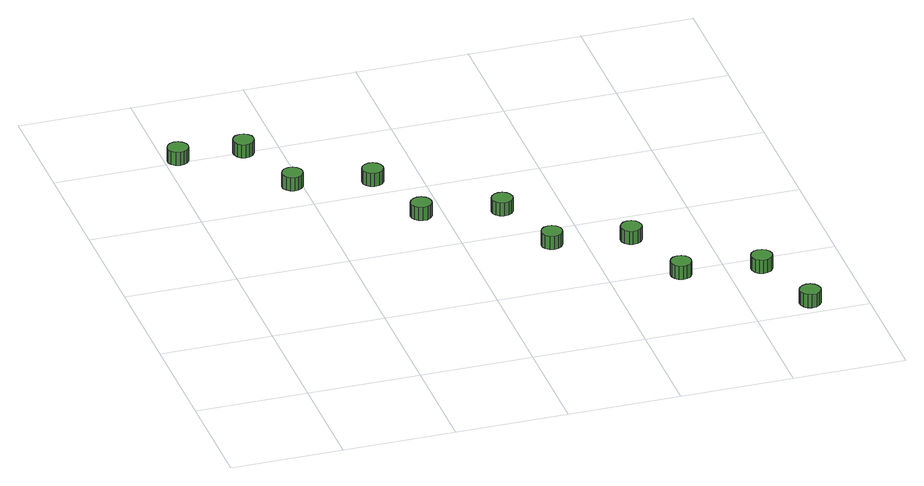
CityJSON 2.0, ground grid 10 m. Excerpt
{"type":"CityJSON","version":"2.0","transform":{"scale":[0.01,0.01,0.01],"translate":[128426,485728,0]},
"CityObjects":{
"tree1":{"type":"SolitaryVegetationObject","attributes":{"function":"something"},"geometry":[{"type":"MultiSurface","lod":"1","boundaries":[[[0,1,2,3,4,5,6,7,8,9,10,11,12,13,14]],[[15,16,17,18,19,20,21,22,23,24,25,26,27,28,29]],[[0,29,28,1]],[[1,28,27,2]],[[2,27,26,3]],[[3,26,25,4]],[[4,25,24,5]],[[5,24,23,6]],[[6,23,22,7]],[[7,22,21,8]],[[8,21,20,9]],[[9,20,19,10]],[[10,19,18,11]],[[11,18,17,12]],[[12,17,16,13]],[[13,16,15,14]],[[14,15,29,0]]]}]},
"tree2":{"type":"SolitaryVegetationObject","attributes":{"function":"something"},"geometry":[{"type":"MultiSurface","lod":"1","boundaries":[[[30,31,32,33,34,35,36,37,38,39,40,41,42,43,44]],[[45,46,47,48,49,50,51,52,53,54,55,56,57,58,59]],[[30,59,58,31]],[[31,58,57,32]],[[32,57,56,33]],[[33,56,55,34]],[[34,55,54,35]],[[35,54,53,36]],[[36,53,52,37]],[[37,52,51,38]],[[38,51,50,39]],[[39,50,49,40]],[[40,49,48,41]],[[41,48,47,42]],[[42,47,46,43]],[[43,46,45,44]],[[44,45,59,30]]]}]},
"tree3":{"type":"SolitaryVegetationObject","attributes":{"function":"something"},"geometry":[{"type":"MultiSurface","lod":"1","boundaries":[[[60,61,62,63,64,65,66,67,68,69,70,71,72,73,74]],[[75,76,77,78,79,80,81,82,83,84,85,86,87,88,89]],[[60,89,88,61]],[[61,88,87,62]],[[62,87,86,63]],[[63,86,85,64]],[[64,85,84,65]],[[65,84,83,66]],[[66,83,82,67]],[[67,82,81,68]],[[68,81,80,69]],[[69,80,79,70]],[[70,79,78,71]],[[71,78,77,72]],[[72,77,76,73]],[[73,76,75,74]],[[74,75,89,60]]]}]},
"tree4":{"type":"SolitaryVegetationObject","attributes":{"function":"something"},"geometry":[{"type":"MultiSurface","lod":"1","boundaries":[[[90,91,92,93,94,95,96,97,98,99,100,101,102,103,104]],[[105,106,107,108,109,110,111,112,113,114,115,116,117,118,119]],[[90,119,118,91]],[[91,118,117,92]],[[92,117,116,93]],[[93,116,115,94]],[[94,115,114,95]],[[95,114,113,96]],[[96,113,112,97]],[[97,112,111,98]],[[98,111,110,99]],[[99,110,109,100]],[[100,109,108,101]],[[101,108,107,102]],[[102,107,106,103]],[[103,106,105,104]],[[104,105,119,90]]]}]},
"tree5":{"type":"SolitaryVegetationObject","attributes":{"function":"something"},"geometry":[{"type":"MultiSurface","lod":"1","boundaries":[[[120,121,122,123,124,125,126,127,128,129,130,131,132,133,134]],[[135,136,137,138,139,140,141,142,143,144,145,146,147,148,149]],[[120,149,148,121]],[[121,148,147,122]],[[122,147,146,123]],[[123,146,145,124]],[[124,145,144,125]],[[125,144,143,126]],[[126,143,142,127]],[[127,142,141,128]],[[128,141,140,129]],[[129,140,139,130]],[[130,139,138,131]],[[131,138,137,132]],[[132,137,136,133]],[[133,136,135,134]],[[134,135,149,120]]]}]},
"tree6":{"type":"SolitaryVegetationObject","attributes":{"function":"something"},"geometry":[{"type":"MultiSurface","lod":"1","boundaries":[[[150,151,152,153,154,155,156,157,158,159,160,161,162,163,164]],[[165,166,167,168,169,170,171,172,173,174,175,176,177,178,179]],[[150,179,178,151]],[[151,178,177,152]],[[152,177,176,153]],[[153,176,175,154]],[[154,175,174,155]],[[155,174,173,156]],[[156,173,172,157]],[[157,172,171,158]],[[158,171,170,159]],[[159,170,169,160]],[[160,169,168,161]],[[161,168,167,162]],[[162,167,166,163]],[[163,166,165,164]],[[164,165,179,150]]]}]},
"tree7":{"type":"SolitaryVegetationObject","attributes":{"function":"something"},"geometry":[{"type":"MultiSurface","lod":"1","boundaries":[[[180,181,182,183,184,185,186,187,188,189,190,191,192,193,194]],[[195,196,197,198,199,200,201,202,203,204,205,206,207,208,209]],[[180,209,208,181]],[[181,208,207,182]],[[182,207,206,183]],[[183,206,205,184]],[[184,205,204,185]],[[185,204,203,186]],[[186,203,202,187]],[[187,202,201,188]],[[188,201,200,189]],[[189,200,199,190]],[[190,199,198,191]],[[191,198,197,192]],[[192,197,196,193]],[[193,196,195,194]],[[194,195,209,180]]]}]},
"tree8":{"type":"SolitaryVegetationObject","attributes":{"function":"something"},"geometry":[{"type":"MultiSurface","lod":"1","boundaries":[[[210,211,212,213,214,215,216,217,218,219,220,221,222,223,224]],[[225,226,227,228,229,230,231,232,233,234,235,236,237,238,239]],[[210,239,238,211]],[[211,238,237,212]],[[212,237,236,213]],[[213,236,235,214]],[[214,235,234,215]],[[215,234,233,216]],[[216,233,232,217]],[[217,232,231,218]],[[218,231,230,219]],[[219,230,229,220]],[[220,229,228,221]],[[221,228,227,222]],[[222,227,226,223]],[[223,226,225,224]],[[224,225,239,210]]]}]},
"tree9":{"type":"SolitaryVegetationObject","attributes":{"function":"something"},"geometry":[{"type":"MultiSurface","lod":"1","boundaries":[[[240,241,242,243,244,245,246,247,248,249,250,251,252,253,254]],[[255,256,257,258,259,260,261,262,263,264,265,266,267,268,269]],[[240,269,268,241]],[[241,268,267,242]],[[242,267,266,243]],[[243,266,265,244]],[[244,265,264,245]],[[245,264,263,246]],[[246,263,262,247]],[[247,262,261,248]],[[248,261,260,249]],[[249,260,259,250]],[[250,259,258,251]],[[251,258,257,252]],[[252,257,256,253]],[[253,256,255,254]],[[254,255,269,240]]]}]},
"tree10":{"type":"SolitaryVegetationObject","attributes":{"function":"something"},"geometry":[{"type":"MultiSurface","lod":"1","boundaries":[[[270,271,272,273,274,275,276,277,278,279,280,281,282,283,284]],[[285,286,287,288,289,290,291,292,293,294,295,296,297,298,299]],[[270,299,298,271]],[[271,298,297,272]],[[272,297,296,273]],[[273,296,295,274]],[[274,295,294,275]],[[275,294,293,276]],[[276,293,292,277]],[[277,292,291,278]],[[278,291,290,279]],[[279,290,289,280]],[[280,289,288,281]],[[281,288,287,282]],[[282,287,286,283]],[[283,286,285,284]],[[284,285,299,270]]]}]},
"tree11":{"type":"SolitaryVegetationObject","attributes":{"function":"something"},"geometry":[{"type":"MultiSurface","lod":"1","boundaries":[[[300,301,302,303,304,305,306,307,308,309,310,311,312,313,314]],[[315,316,317,318,319,320,321,322,323,324,325,326,327,328,329]],[[300,329,328,301]],[[301,328,327,302]],[[302,327,326,303]],[[303,326,325,304]],[[304,325,324,305]],[[305,324,323,306]],[[306,323,322,307]],[[307,322,321,308]],[[308,321,320,309]],[[309,320,319,310]],[[310,319,318,311]],[[311,318,317,312]],[[312,317,316,313]],[[313,316,315,314]],[[314,315,329,300]]]}]}
},
"vertices":[
[205,4029,203],[197,4067,203],[174,4098,203],[141,4117,203],[103,4121,203],[66,4109,203],[37,4083,203],[22,4048,203],[22,4010,203],[37,3975,203],[66,3949,203],[103,3937,203],[141,3941,203],[174,3960,203],[197,3991,203],[197,3991,74],[174,3960,74],[141,3941,74],[103,3937,74],[66,3949,74],[37,3975,74],[22,4010,74],[22,4048,74],[37,4083,74],[66,4109,74],[103,4121,74],[141,4117,74],[174,4098,74],[197,4067,74],[205,4029,74],
[770,3970,212],[762,4008,212],[739,4039,212],[706,4058,212],[668,4062,212],[631,4050,212],[603,4025,212],[587,3990,212],[587,3951,212],[603,3916,212],[631,3890,212],[668,3878,212],[706,3882,212],[739,3901,212],[762,3933,212],[762,3933,83],[739,3901,83],[706,3882,83],[668,3878,83],[631,3890,83],[603,3916,83],[587,3951,83],[587,3990,83],[603,4025,83],[631,4050,83],[668,4062,83],[706,4058,83],[739,4039,83],[762,4008,83],[770,3970,83],
[1005,3335,201],[997,3372,201],[974,3404,201],[941,3423,201],[903,3427,201],[866,3415,201],[838,3389,201],[822,3354,201],[822,3316,201],[838,3280,201],[866,3255,201],[903,3243,201],[941,3247,201],[974,3266,201],[997,3297,201],[997,3297,72],[974,3266,72],[941,3247,72],[903,3243,72],[866,3255,72],[838,3280,72],[822,3316,72],[822,3354,72],[838,3389,72],[866,3415,72],[903,3427,72],[941,3423,72],[974,3404,72],[997,3372,72],[1005,3335,72],
[1672,3187,210],[1664,3224,210],[1641,3255,210],[1608,3275,210],[1570,3279,210],[1533,3267,210],[1504,3241,210],[1489,3206,210],[1489,3167,210],[1504,3132,210],[1533,3106,210],[1570,3094,210],[1608,3098,210],[1641,3118,210],[1664,3149,210],[1664,3149,81],[1641,3118,81],[1608,3098,81],[1570,3094,81],[1533,3106,81],[1504,3132,81],[1489,3167,81],[1489,3206,81],[1504,3241,81],[1533,3267,81],[1570,3279,81],[1608,3275,81],[1641,3255,81],[1664,3224,81],[1672,3187,81],
[1900,2540,197],[1892,2578,197],[1869,2609,197],[1836,2628,197],[1798,2632,197],[1761,2620,197],[1733,2594,197],[1717,2559,197],[1717,2521,197],[1733,2486,197],[1761,2460,197],[1798,2448,197],[1836,2452,197],[1869,2471,197],[1892,2502,197],[1892,2502,68],[1869,2471,68],[1836,2452,68],[1798,2448,68],[1761,2460,68],[1733,2486,68],[1717,2521,68],[1717,2559,68],[1733,2594,68],[1761,2620,68],[1798,2632,68],[1836,2628,68],[1869,2609,68],[1892,2578,68],[1900,2540,68],
[2574,2392,206],[2566,2429,206],[2543,2461,206],[2510,2480,206],[2471,2484,206],[2435,2472,206],[2406,2446,206],[2390,2411,206],[2390,2372,206],[2406,2337,206],[2435,2312,206],[2471,2300,206],[2510,2304,206],[2543,2323,206],[2566,2354,206],[2566,2354,77],[2543,2323,77],[2510,2304,77],[2471,2300,77],[2435,2312,77],[2406,2337,77],[2390,2372,77],[2390,2411,77],[2406,2446,77],[2435,2472,77],[2471,2484,77],[2510,2480,77],[2543,2461,77],[2566,2429,77],[2574,2392,77],
[2815,1756,192],[2807,1794,192],[2785,1825,192],[2751,1844,192],[2713,1848,192],[2677,1836,192],[2648,1811,192],[2632,1775,192],[2632,1737,192],[2648,1702,192],[2677,1676,192],[2713,1664,192],[2751,1668,192],[2785,1687,192],[2807,1719,192],[2807,1719,63],[2785,1687,63],[2751,1668,63],[2713,1664,63],[2677,1676,63],[2648,1702,63],[2632,1737,63],[2632,1775,63],[2648,1811,63],[2677,1836,63],[2713,1848,63],[2751,1844,63],[2785,1825,63],[2807,1794,63],[2815,1756,63],
[3475,1608,208],[3467,1646,208],[3445,1677,208],[3411,1696,208],[3373,1700,208],[3337,1688,208],[3308,1662,208],[3292,1627,208],[3292,1589,208],[3308,1554,208],[3337,1528,208],[3373,1516,208],[3411,1520,208],[3445,1539,208],[3467,1570,208],[3467,1570,79],[3445,1539,79],[3411,1520,79],[3373,1516,79],[3337,1528,79],[3308,1554,79],[3292,1589,79],[3292,1627,79],[3308,1662,79],[3337,1688,79],[3373,1700,79],[3411,1696,79],[3445,1677,79],[3467,1646,79],[3475,1608,79],
[3710,950,191],[3702,988,191],[3680,1019,191],[3646,1038,191],[3608,1042,191],[3571,1030,191],[3543,1005,191],[3527,970,191],[3527,931,191],[3543,896,191],[3571,870,191],[3608,858,191],[3646,862,191],[3680,881,191],[3702,913,191],[3702,913,62],[3680,881,62],[3646,862,62],[3608,858,62],[3571,870,62],[3543,896,62],[3527,931,62],[3527,970,62],[3543,1005,62],[3571,1030,62],[3608,1042,62],[3646,1038,62],[3680,1019,62],[3702,988,62],[3710,950,62],
[4384,813,209],[4376,851,209],[4353,882,209],[4320,901,209],[4282,905,209],[4245,893,209],[4217,868,209],[4201,832,209],[4201,794,209],[4217,759,209],[4245,733,209],[4282,721,209],[4320,725,209],[4353,744,209],[4376,775,209],[4376,775,80],[4353,744,80],[4320,725,80],[4282,721,80],[4245,733,80],[4217,759,80],[4201,794,80],[4201,832,80],[4217,868,80],[4245,893,80],[4282,905,80],[4320,901,80],[4353,882,80],[4376,851,80],[4384,813,80],
[4612,167,193],[4604,204,193],[4582,235,193],[4548,255,193],[4510,259,193],[4473,247,193],[4445,221,193],[4429,186,193],[4429,147,193],[4445,112,193],[4473,86,193],[4510,74,193],[4548,78,193],[4582,98,193],[4604,129,193],[4604,129,64],[4582,98,64],[4548,78,64],[4510,74,64],[4473,86,64],[4445,112,64],[4429,147,64],[4429,186,64],[4445,221,64],[4473,247,64],[4510,259,64],[4548,255,64],[4582,235,64],[4604,204,64],[4612,167,64]
]}
